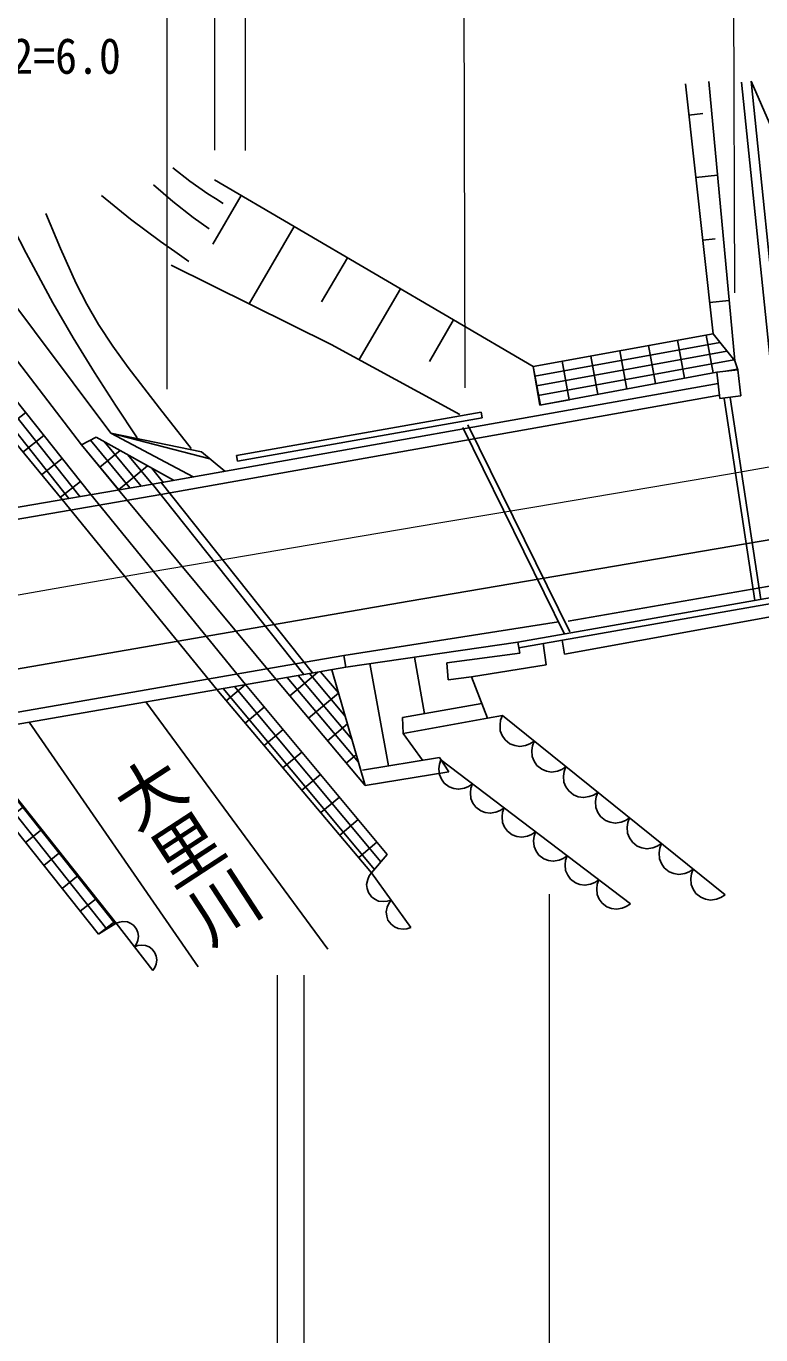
# Model space of a CAD drawing. Units: millimetres, scale not verified. Extents: x 40000 to 680000, y 20000 to 380000.
# Drawn here: x 205730 to 243335, y 242533 to 309488 of the extents above; entities that cross this region are included whole.
import ezdxf
from ezdxf.enums import TextEntityAlignment as Align

# ---------------------------------------------------------------- set-up
doc = ezdxf.new("R2010")
doc.units = ezdxf.units.MM
doc.header["$LTSCALE"] = 1000
doc.linetypes.add('CHAIN', pattern=[18.5, 12, -1.5, 3.5, -1.5])
for name, color, linetype, lineweight in [('M-BGD', 7, 'Continuous', 25), ('M-BMK', 2, 'CHAIN', 13), ('M-STR-HTXT', 7, 'Continuous', 13), ('M-STR-STR1', 1, 'Continuous', 25)]:
    doc.layers.add(name, color=color, linetype=linetype, lineweight=lineweight)
doc.layers.add('M-BGD-HTXT', color=7, linetype='Continuous')
doc.styles.add('@ＭＳ ゴシック', font='')
doc.styles.add('ＭＳ ゴシック', font='')
doc.styles.get('@ＭＳ ゴシック').set_extended_font_data('@MS Gothic')
doc.styles.get('ＭＳ ゴシック').set_extended_font_data('MS Gothic')

msp = doc.modelspace()

# ---------------------------------------------------------------- hatches: boundary and pattern name
at = {"layer": 'M-BGD'}
h = msp.add_hatch(dxfattribs=at)
h.set_pattern_fill('USER', color=256, style=0, pattern_type=2)
h.set_pattern_definition([(308.466, (201039, 295592), (391.489, 311.025), []), (38.466, (201039, 295592), (-1866.15, 2348.9), []), (38.466, (201581, 294106), (-1866.15, 2348.9), [])])
h.paths.add_polyline_path([(201039, 295592), (209041, 285519), (207567, 285264), (199772, 294721)])
h = msp.add_hatch(dxfattribs=at)
h.set_pattern_fill('USER', color=256, style=0, pattern_type=2)
h.set_pattern_definition([(10.3325, (231687, 292072), (-89.68, 491.892), []), (100.332, (231687, 292072), (-2951.35, -538.1), []), (100.332, (233252, 291849), (-2951.4, -538.1), [])])
h.paths.add_polyline_path([(231687, 292072), (240888, 293749), (241996, 292372), (242150, 291907), (241077, 291781), (232025, 290096)])
h = msp.add_hatch(dxfattribs=at)
h.set_pattern_fill('USER', color=256, style=0, pattern_type=2)
h.set_pattern_definition([(129.61, (210461, 285774), (-385.2, -318.784), []), (219.61, (210461, 285774), (1912.7, -2311.2), []), (219.61, (209890, 287248), (1912.7, -2311.2), [])])
h.paths.add_polyline_path([(210461, 285774), (208561, 288070), (209313, 288466), (213340, 286215)])
h = msp.add_hatch(dxfattribs=at)
h.set_pattern_fill('USER', color=256, style=0, pattern_type=2)
h.set_pattern_definition([(130.0464, (223082, 270634), (-382.76, -321.704), []), (220.046, (223082, 270634), (1930.2, -2296.6), []), (220.046, (222499, 272104), (1930.2, -2296.6), [])])
h.paths.add_polyline_path([(223082, 270634), (218512, 276071), (221368, 276558)])
h = msp.add_hatch(dxfattribs=at)
h.set_pattern_fill('USER', color=256, style=0, pattern_type=2)
h.set_pattern_definition([(309.8554, (216957, 275801), (383.832, 320.426), []), (39.855, (216957, 275801), (-1922.56, 2303), []), (39.855, (217534, 274329), (-1922.56, 2303), [])])
h.paths.add_polyline_path([(216957, 275801), (224216, 267106), (223411, 266178), (215487, 275546)])
h = msp.add_hatch(dxfattribs=at)
h.set_pattern_fill('USER', color=256, style=0, pattern_type=2)
h.set_pattern_definition([(128.504, (209435, 263028), (-391.282, -311.284), []), (218.504, (209435, 263028), (1867.7, -2347.7), []), (218.504, (208893, 264513), (1867.7, -2347.7), [])])
h.paths.add_polyline_path([(209435, 263028), (201421, 273102), (202608, 273309), (210337, 263590)])

# ---------------------------------------------------------------- linework, layer by layer
for p, q in [((241996, 292372), (240679, 306655)), ((242839, 306679), (244331, 292215)), ((242839, 306679), (243898, 304255)), ((239481, 306535), (240888, 293749)), ((242341, 306628), (243841, 292092)), ((239657, 304937), (240358, 305014)), ((215371, 301620), (231687, 292072)), ((240009, 301741), (241121, 301863)), ((216731, 300825), (215278, 298342)), ((200010, 299234), (208561, 288070)), ((219450, 299233), (217139, 295285)), ((240360, 298544), (240994, 298614)), ((222169, 297642), (220849, 295386)), ((210065, 288664), (203771, 297056)), ((213153, 297260), (221349, 293200)), ((224889, 296050), (222769, 292429)), ((201039, 295592), (209041, 285519)), ((240712, 295348), (241711, 295458)), ((199772, 294721), (207567, 285264)), ((227608, 294459), (226367, 292338)), ((231687, 292072), (240888, 293749)), ((240888, 293749), (241996, 292372)), ((221349, 293200), (227927, 289628)), ((232025, 290096), (231687, 292072)), ((241996, 292372), (242150, 291907)), ((241077, 291781), (232025, 290096)), ((241077, 291781), (242150, 291907)), ((241235, 290444), (241077, 291781)), ((242150, 291907), (242308, 290570)), ((212191, 286062), (241144, 291211)), ((212616, 285528), (241215, 290614)), ((242308, 290570), (241235, 290444)), ((241466, 290446), (243034, 280111)), ((241763, 290491), (243331, 280156)), ((216499, 287523), (229018, 289741)), ((216551, 287228), (229070, 289446)), ((229018, 289741), (229070, 289446)), ((214697, 287713), (210065, 288664)), ((210065, 288664), (215129, 287358)), ((210065, 288664), (214285, 286434)), ((228076, 288951), (233289, 278375)), ((228345, 289084), (233558, 278508)), ((208561, 288070), (209313, 288466)), ((208561, 288070), (210461, 285774)), ((209313, 288466), (213271, 286254)), ((215904, 286722), (214697, 287713)), ((216499, 287523), (216551, 287228)), ((212639, 286141), (220392, 276398)), ((207567, 285264), (215487, 275546)), ((216957, 275801), (209041, 285519)), ((210461, 285774), (218512, 276071)), ((225340, 280070), (249679, 284212)), ((233477, 279043), (251367, 282152)), ((230891, 277973), (251280, 281553)), ((230943, 277678), (251071, 281212)), ((233289, 277364), (251252, 280623)), ((202625, 276142), (225340, 280070)), ((221993, 277285), (232978, 279004)), ((222096, 276694), (230891, 277973)), ((230891, 277973), (230993, 277414)), ((232338, 276805), (232186, 277922)), ((233171, 278069), (233289, 277364)), ((219517, 276855), (221993, 277285)), ((221993, 277285), (222096, 276694)), ((225607, 277204), (226119, 274312)), ((230993, 277414), (227260, 276907)), ((219943, 276320), (222096, 276694)), ((223082, 270634), (221368, 276558)), ((223319, 276872), (224282, 271645)), ((227260, 276907), (227336, 276043)), ((228530, 276196), (232338, 276805)), ((218512, 276071), (223082, 270634)), ((227336, 276043), (228530, 276196)), ((228530, 276196), (229342, 274088)), ((215487, 275546), (223411, 266178)), ((224216, 267106), (216957, 275801)), ((211853, 274914), (221166, 262266)), ((225001, 274114), (229056, 274832)), ((214537, 261359), (205884, 273878)), ((225026, 273301), (225001, 274114)), ((229342, 274088), (225026, 273301)), ((229342, 274088), (230104, 274215)), ((230104, 274215), (241504, 265049)), ((202608, 273309), (210337, 263590)), ((225026, 273301), (226024, 271935)), ((209435, 263028), (201421, 273102)), ((222951, 271423), (226880, 272077)), ((227362, 271346), (226880, 272077)), ((226961, 271955), (236655, 264592)), ((223082, 270634), (227362, 271346)), ((223411, 266178), (224216, 267106)), ((223411, 266178), (225419, 263367)), ((210337, 263590), (209435, 263028)), ((212211, 261180), (210337, 263590))]:
    msp.add_line(p, q, dxfattribs=at)
for points in [[(213232, 302242), (214111, 301553), (215032, 300908), (215417, 300663), (215806, 300421)], [(212243, 301372), (213243, 300512), (214278, 299702), (214680, 299410), (215093, 299115)], [(209590, 300817), (211075, 299620), (212604, 298465), (213331, 297954), (214064, 297452)], [(204404, 300461), (205722, 297878), (207092, 295325), (208130, 293538), (209224, 291773), (210310, 290095), (211411, 288426)], [(206740, 299907), (207488, 298108), (208293, 296330), (208837, 295265), (209434, 294230), (210165, 293112), (210947, 292025), (212562, 289943), (214182, 287872)], [(230104, 274215), (230015, 273979), (229985, 273741), (229999, 273435), (230100, 273193), (230242, 272978), (230495, 272775), (230735, 272682), (230993, 272636), (231296, 272687), (231517, 272771), (231733, 272906)], [(231733, 272906), (231643, 272669), (231613, 272432), (231628, 272125), (231729, 271883), (231871, 271669), (232123, 271466), (232364, 271373), (232621, 271326), (232924, 271378), (233146, 271461), (233361, 271596)], [(226961, 271955), (226880, 271723), (226858, 271492), (226880, 271194), (226984, 270962), (227128, 270758), (227379, 270567), (227615, 270484), (227866, 270446), (228158, 270504), (228371, 270591), (228577, 270727)], [(233361, 271596), (233272, 271360), (233242, 271123), (233257, 270816), (233357, 270574), (233499, 270359), (233752, 270156), (233992, 270063), (234250, 270017), (234553, 270069), (234774, 270152), (234990, 270287)], [(228577, 270727), (228496, 270496), (228473, 270264), (228496, 269967), (228600, 269735), (228744, 269530), (228994, 269340), (229230, 269257), (229482, 269219), (229774, 269277), (229987, 269364), (230192, 269500)], [(234990, 270287), (234900, 270051), (234870, 269813), (234885, 269506), (234986, 269265), (235128, 269050), (235380, 268847), (235621, 268754), (235879, 268708), (236181, 268759), (236403, 268843), (236619, 268978)], [(230192, 269500), (230112, 269269), (230089, 269037), (230112, 268740), (230216, 268508), (230360, 268303), (230610, 268113), (230846, 268030), (231097, 267992), (231390, 268050), (231602, 268137), (231808, 268273)], [(236619, 268978), (236529, 268741), (236499, 268504), (236514, 268197), (236614, 267955), (236757, 267740), (237009, 267537), (237250, 267444), (237507, 267398), (237810, 267450), (238031, 267533), (238247, 267668)], [(231808, 268273), (231727, 268042), (231705, 267810), (231727, 267513), (231831, 267281), (231975, 267076), (232226, 266886), (232461, 266803), (232713, 266764), (233005, 266823), (233218, 266910), (233424, 267046)], [(238247, 267668), (238158, 267432), (238128, 267194), (238142, 266888), (238243, 266646), (238385, 266431), (238638, 266228), (238878, 266135), (239136, 266089), (239439, 266140), (239660, 266224), (239876, 266359)], [(233424, 267046), (233343, 266814), (233320, 266583), (233343, 266286), (233447, 266054), (233591, 265849), (233841, 265659), (234077, 265575), (234328, 265537), (234621, 265595), (234833, 265682), (235039, 265819)], [(223411, 266178), (223287, 266010), (223210, 265828), (223154, 265580), (223180, 265365), (223245, 265162), (223401, 264945), (223571, 264817), (223766, 264723), (224018, 264696), (224213, 264713), (224415, 264772)], [(235039, 265819), (234959, 265587), (234936, 265356), (234959, 265059), (235063, 264827), (235206, 264622), (235457, 264432), (235693, 264348), (235944, 264310), (236237, 264368), (236449, 264455), (236655, 264592)], [(239876, 266359), (239786, 266122), (239756, 265885), (239771, 265578), (239872, 265336), (240014, 265121), (240266, 264918), (240507, 264826), (240765, 264779), (241067, 264831), (241289, 264914), (241504, 265049)], [(224415, 264772), (224291, 264604), (224214, 264422), (224158, 264174), (224184, 263960), (224249, 263757), (224405, 263539), (224575, 263411), (224770, 263317), (225022, 263291), (225217, 263308), (225419, 263367)], [(211274, 262385), (211378, 262538), (211439, 262702), (211480, 262922), (211449, 263111), (211385, 263288), (211239, 263474), (211084, 263581), (210909, 263657), (210685, 263672), (210513, 263649), (210337, 263590)], [(212211, 261180), (212315, 261333), (212376, 261497), (212417, 261718), (212386, 261906), (212322, 262083), (212176, 262270), (212021, 262376), (211846, 262452), (211622, 262467), (211450, 262445), (211274, 262385)]]:
    msp.add_lwpolyline(points, dxfattribs=at)
at = {"layer": 'M-BMK'}
msp.add_lwpolyline([(271102, 291839), (266192, 290964), (261273, 290083), (256366, 289195), (251450, 288298), (246543, 287411), (241620, 286546), (236702, 285707), (231771, 284879), (226849, 284058), (221919, 283231), (217002, 282396), (212076, 281549), (207162, 280699), (202237, 279845), (197322, 278991), (192397, 278134), (187482, 277279), (182557, 276422), (177850, 275602), (173132, 274780)], dxfattribs=at)
at = {"layer": 'M-STR-HTXT'}
for p, q in [((216955, 303131), (216955, 337833)), ((228201, 290983), (228105, 330497)), ((212925, 329983), (212925, 290915)), ((215370, 329983), (215370, 303142)), ((242007, 295839), (241912, 322309)), ((232517, 238132), (232517, 265082)), ((218599, 238132), (218599, 260936)), ((219943, 260936), (219943, 238132))]:
    msp.add_line(p, q, dxfattribs=at)
at = {"layer": 'M-STR-STR1'}
for p, q in [((191790, 282537), (212190, 286064)), ((212190, 286064), (219943, 276320)), ((212616, 285528), (192211, 282001)), ((199047, 273299), (219517, 276855)), ((199468, 272763), (219943, 276320))]:
    msp.add_line(p, q, dxfattribs=at)

# ---------------------------------------------------------------- texts
at = {"layer": 'M-BGD-HTXT', "style": '@ＭＳ ゴシック'}
msp.add_text('大里川', height=2566, rotation=303.1, dxfattribs=at).set_placement((209307, 270653), align=Align.BOTTOM_LEFT)
at = {"layer": 'M-STR-HTXT', "style": 'ＭＳ ゴシック', "width": 0.9}
msp.add_text('車道\u3000\u3000\u3000W2=6.0', height=1833, dxfattribs=at).set_placement((192594, 306501), align=Align.BOTTOM_LEFT)

doc.saveas('drawing.dxf')
